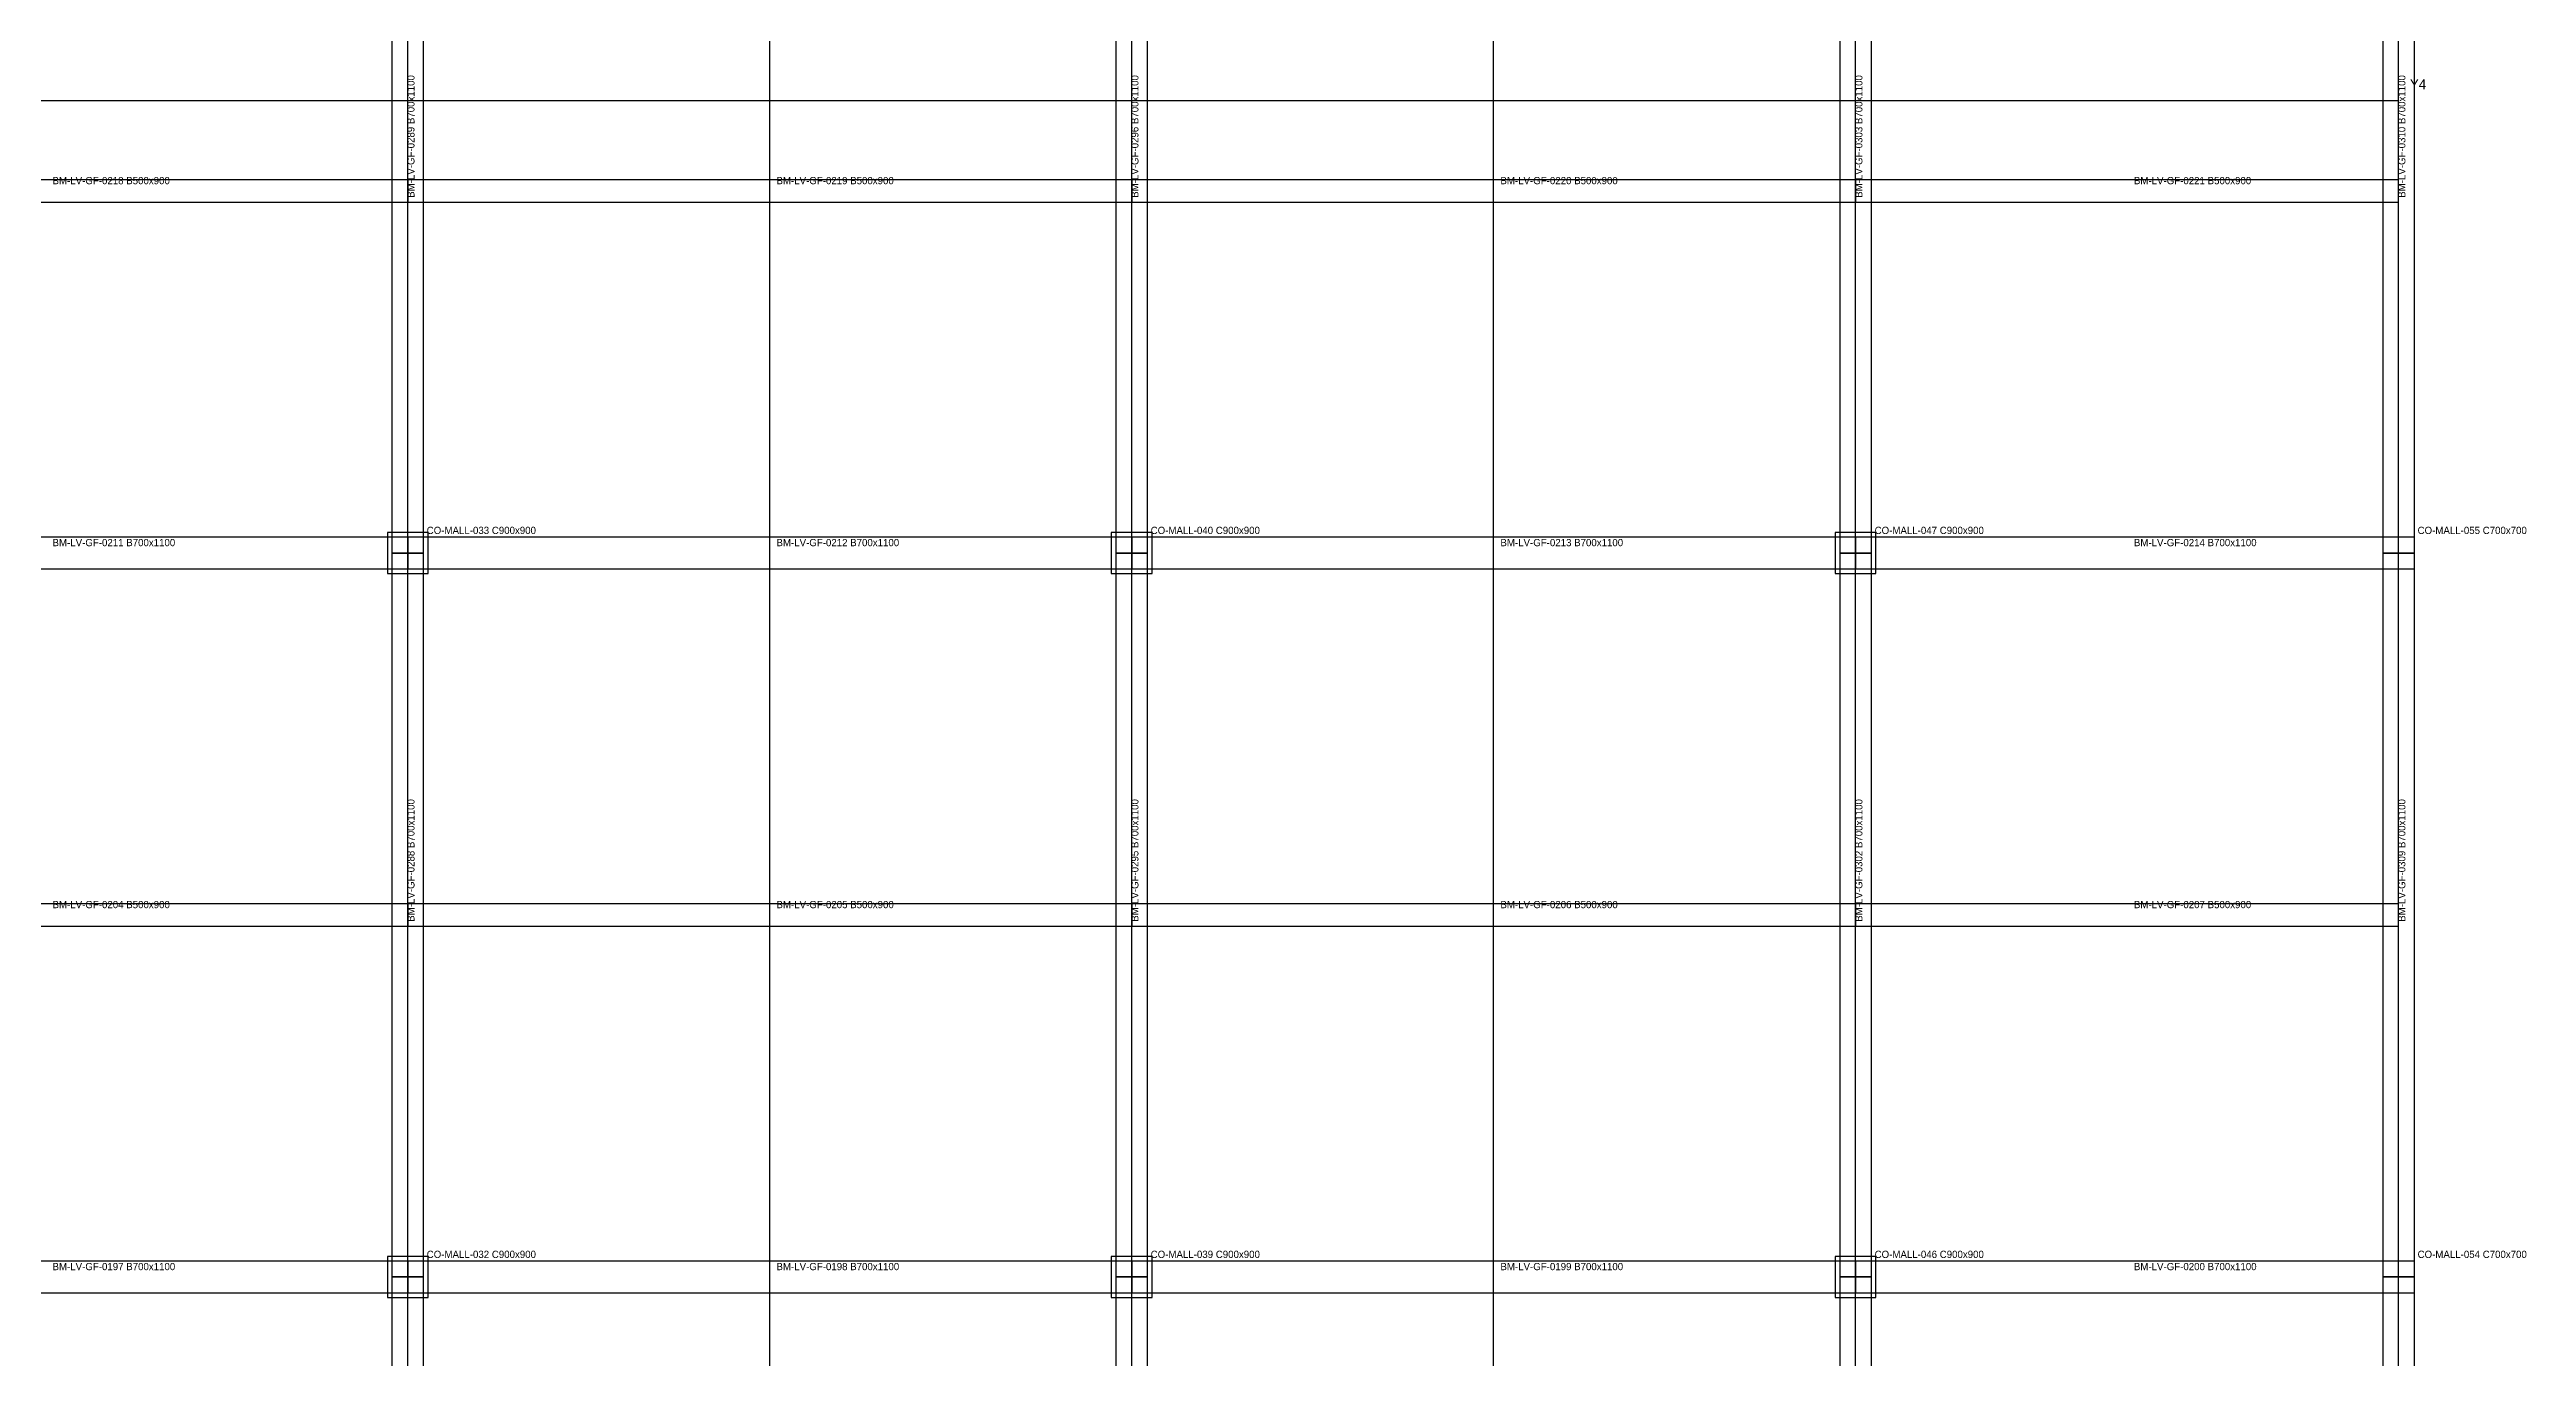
# Model space of a CAD drawing. Header units: millimetres. Extents: x -450 to 225826, y -254450 to 109948.
# Drawn here: x 171084 to 225826, y 45221 to 74127 of the extents above; entities that cross this region are included whole.
import ezdxf

# ---------------------------------------------------------------- set-up
doc = ezdxf.new("R2010")
doc.units = ezdxf.units.MM
for name, color, linetype in [('LV-GF_BEAM', 5, 'Continuous'), ('LV-GF_BOUNDARY', 6, 'Continuous'), ('LV-GF_COLUMN', 1, 'Continuous'), ('LV-GF_GRID', 8, 'Continuous'), ('LV-GF_SLAB', 7, 'Continuous'), ('TEXT', 7, 'Continuous')]:
    doc.layers.add(name, color=color, linetype=linetype)

msp = doc.modelspace()

# ---------------------------------------------------------------- linework, layer by layer
at = {"layer": 'LV-GF_BEAM'}
for points in [[(178650, 63000), (179350, 63000), (179350, 79000), (178650, 79000), (178650, 63000)], [(194650, 63000), (195350, 63000), (195350, 79000), (194650, 79000), (194650, 63000)], [(210650, 63000), (211350, 63000), (211350, 79000), (210650, 79000), (210650, 63000)], [(222650, 63000), (223350, 63000), (223350, 79000), (222650, 79000), (222650, 63000)], [(163000, 71250), (163000, 70750), (179000, 70750), (179000, 71250), (163000, 71250)], [(179000, 71250), (179000, 70750), (195000, 70750), (195000, 71250), (179000, 71250)], [(195000, 71250), (195000, 70750), (211000, 70750), (211000, 71250), (195000, 71250)], [(211000, 71250), (211000, 70750), (223000, 70750), (223000, 71250), (211000, 71250)], [(163000, 63350), (163000, 62650), (179000, 62650), (179000, 63350), (163000, 63350)], [(178650, 47000), (179350, 47000), (179350, 63000), (178650, 63000), (178650, 47000)], [(179000, 63350), (179000, 62650), (195000, 62650), (195000, 63350), (179000, 63350)], [(194650, 47000), (195350, 47000), (195350, 63000), (194650, 63000), (194650, 47000)], [(195000, 63350), (195000, 62650), (211000, 62650), (211000, 63350), (195000, 63350)], [(210650, 47000), (211350, 47000), (211350, 63000), (210650, 63000), (210650, 47000)], [(211000, 63350), (211000, 62650), (223000, 62650), (223000, 63350), (211000, 63350)], [(222650, 47000), (223350, 47000), (223350, 63000), (222650, 63000), (222650, 47000)], [(163000, 55250), (163000, 54750), (179000, 54750), (179000, 55250), (163000, 55250)], [(179000, 55250), (179000, 54750), (195000, 54750), (195000, 55250), (179000, 55250)], [(195000, 55250), (195000, 54750), (211000, 54750), (211000, 55250), (195000, 55250)], [(211000, 55250), (211000, 54750), (223000, 54750), (223000, 55250), (211000, 55250)], [(163000, 47350), (163000, 46650), (179000, 46650), (179000, 47350), (163000, 47350)], [(179000, 47350), (179000, 46650), (195000, 46650), (195000, 47350), (179000, 47350)], [(195000, 47350), (195000, 46650), (211000, 46650), (211000, 47350), (195000, 47350)], [(211000, 47350), (211000, 46650), (223000, 46650), (223000, 47350), (211000, 47350)], [(178650, 31000), (179350, 31000), (179350, 47000), (178650, 47000), (178650, 31000)], [(194650, 31000), (195350, 31000), (195350, 47000), (194650, 47000), (194650, 31000)], [(210650, 31000), (211350, 31000), (211350, 47000), (210650, 47000), (210650, 31000)], [(222650, 31000), (223350, 31000), (223350, 47000), (222650, 47000), (222650, 31000)]]:
    msp.add_lwpolyline(points, close=True, dxfattribs=at)
at = {"layer": 'LV-GF_BOUNDARY'}
msp.add_lwpolyline([(119000, 0), (223000, 0), (223000, 102000), (119000, 102000), (119000, 0)], close=True, dxfattribs=at)
at = {"layer": 'LV-GF_COLUMN'}
for points in [[(178550, 62550), (179450, 62550), (179450, 63450), (178550, 63450), (178550, 62550)], [(194550, 62550), (195450, 62550), (195450, 63450), (194550, 63450), (194550, 62550)], [(210550, 62550), (211450, 62550), (211450, 63450), (210550, 63450), (210550, 62550)], [(222650, 62650), (223350, 62650), (223350, 63350), (222650, 63350), (222650, 62650)], [(178550, 46550), (179450, 46550), (179450, 47450), (178550, 47450), (178550, 46550)], [(194550, 46550), (195450, 46550), (195450, 47450), (194550, 47450), (194550, 46550)], [(210550, 46550), (211450, 46550), (211450, 47450), (210550, 47450), (210550, 46550)], [(222650, 46650), (223350, 46650), (223350, 47350), (222650, 47350), (222650, 46650)]]:
    msp.add_lwpolyline(points, close=True, dxfattribs=at)
at = {"layer": 'LV-GF_GRID'}
for points in [[(179000, 0), (179000, 102000)], [(187000, 0), (187000, 102000)], [(195000, 0), (195000, 102000)], [(203000, 0), (203000, 102000)], [(211000, 0), (211000, 102000)], [(223000, 0), (223000, 102000)], [(119000, 73000), (223000, 73000)]]:
    msp.add_lwpolyline(points, dxfattribs=at)
at = {"layer": 'LV-GF_SLAB'}
msp.add_lwpolyline([(119000, 0), (223000, 0), (223000, 102000), (119000, 102000), (119000, 0)], close=True, dxfattribs=at)

# ---------------------------------------------------------------- texts
at = {"layer": 'TEXT'}
for s, p in [('BM-LV-GF-0289 B700x1100', (179150, 70850)), ('BM-LV-GF-0296 B700x1100', (195150, 70850)), ('BM-LV-GF-0303 B700x1100', (211150, 70850)), ('BM-LV-GF-0310 B700x1100', (223150, 70850)), ('BM-LV-GF-0288 B700x1100', (179150, 54850)), ('BM-LV-GF-0295 B700x1100', (195150, 54850)), ('BM-LV-GF-0302 B700x1100', (211150, 54850)), ('BM-LV-GF-0309 B700x1100', (223150, 54850))]:
    msp.add_text(s, height=160, rotation=90, dxfattribs=at).set_placement(p)
for s, height, p in [('Y4', 220, (223250, 73250)), ('BM-LV-GF-0218 B500x900', 160, (171150, 71150)), ('BM-LV-GF-0219 B500x900', 160, (187150, 71150)), ('BM-LV-GF-0220 B500x900', 160, (203150, 71150)), ('BM-LV-GF-0221 B500x900', 160, (217150, 71150)), ('CO-MALL-033 C900x900', 160, (179420, 63420)), ('CO-MALL-040 C900x900', 160, (195420, 63420)), ('CO-MALL-047 C900x900', 160, (211420, 63420)), ('CO-MALL-055 C700x700', 160, (223420, 63420)), ('BM-LV-GF-0211 B700x1100', 160, (171150, 63150)), ('BM-LV-GF-0212 B700x1100', 160, (187150, 63150)), ('BM-LV-GF-0213 B700x1100', 160, (203150, 63150)), ('BM-LV-GF-0214 B700x1100', 160, (217150, 63150)), ('BM-LV-GF-0204 B500x900', 160, (171150, 55150)), ('BM-LV-GF-0205 B500x900', 160, (187150, 55150)), ('BM-LV-GF-0206 B500x900', 160, (203150, 55150)), ('BM-LV-GF-0207 B500x900', 160, (217150, 55150)), ('BM-LV-GF-0197 B700x1100', 160, (171150, 47150)), ('CO-MALL-032 C900x900', 160, (179420, 47420)), ('BM-LV-GF-0198 B700x1100', 160, (187150, 47150)), ('CO-MALL-039 C900x900', 160, (195420, 47420)), ('BM-LV-GF-0199 B700x1100', 160, (203150, 47150)), ('CO-MALL-046 C900x900', 160, (211420, 47420)), ('BM-LV-GF-0200 B700x1100', 160, (217150, 47150)), ('CO-MALL-054 C700x700', 160, (223420, 47420))]:
    msp.add_text(s, height=height, dxfattribs=at).set_placement(p)

doc.saveas('drawing.dxf')
